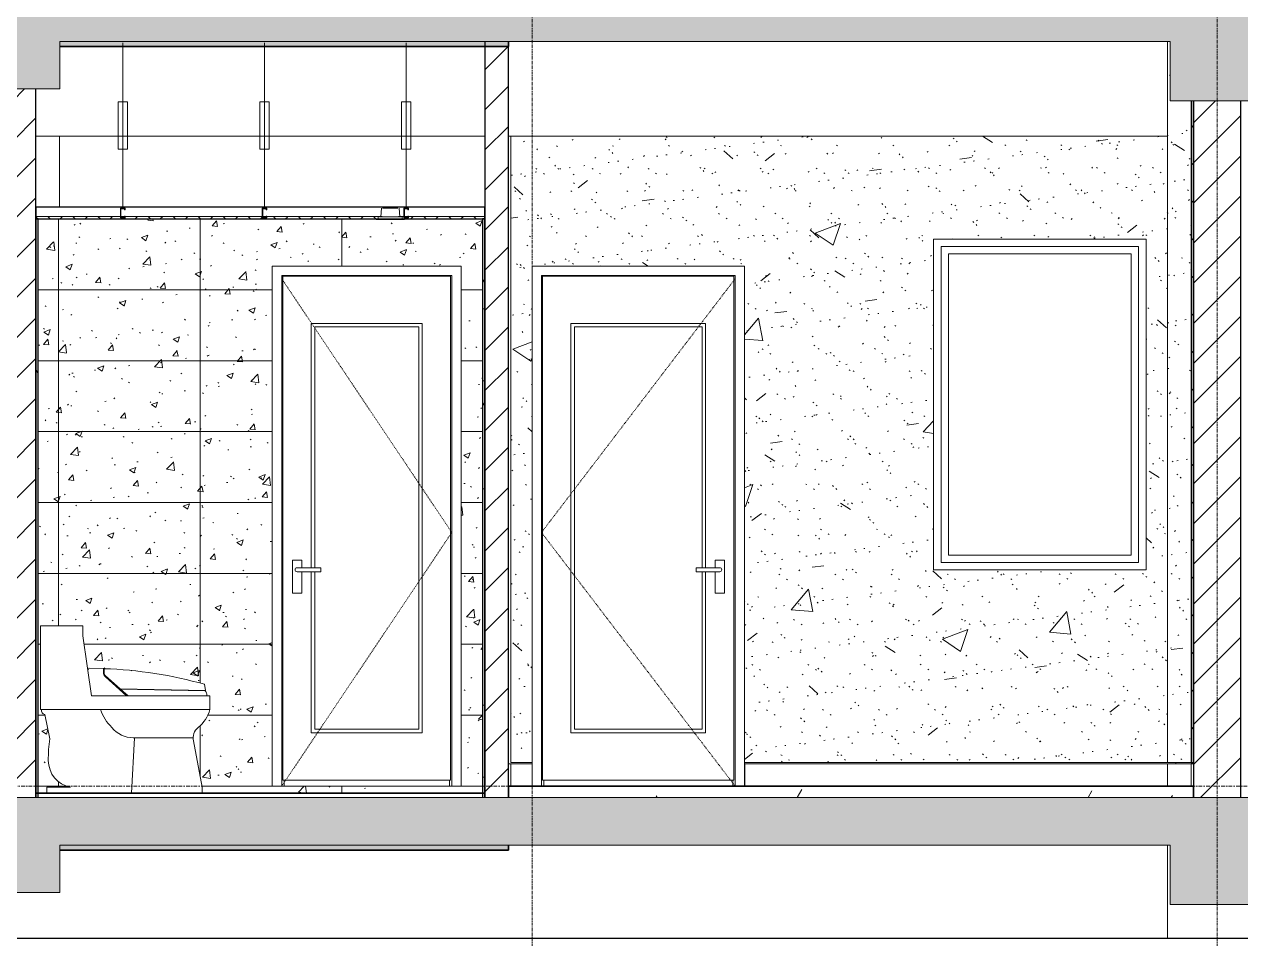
# Model space of a CAD drawing. Header units: millimetres. Extents: x -92143 to -2058, y -8802 to 35300.
# Drawn here: x -30586 to -25437, y 1555 to 5423 of the extents above; entities that cross this region are included whole.
import ezdxf

# ---------------------------------------------------------------- set-up
doc = ezdxf.new("R2010")
doc.units = ezdxf.units.MM
for name, pattern in [('Centre', [31.75, 6.35, -4.7625, 15.875, -4.7625]), ('Dash', [6.35, 3.175, -3.175]), ('Grid Line', [22.225, 12.7, -3.175, 3.175, -3.175])]:
    doc.linetypes.add(name, pattern=pattern)
for name, color, linetype, lineweight in [('0-1', 7, 'Continuous', 5), ('A-CLNG-1', 250, 'Continuous', 25), ('A-CLNG-2', 7, 'Continuous', 9), ('A-CLNG-3', 13, 'Continuous', 25), ('A-CLNG-PATT-1', 9, 'Continuous', 9), ('A-DETL-GENF', 92, 'Continuous', 9), ('A-DETL-GENF-1', 7, 'Continuous', 9), ('A-DETL-GENF-HDLN-1', 7, 'Dash', 9), ('A-DETL-THIN', 151, 'Continuous', 9), ('A-DOOR', 31, 'Continuous', 9), ('A-DOOR-1', 7, 'Continuous', 9), ('A-FLOR-1', 10, 'Continuous', 35), ('A-FLOR-HRAL', 11, 'Continuous', 9), ('A-FLOR-HRAL-1', 253, 'Continuous', 18), ('A-FLOR-HRAL-2', 9, 'Continuous', 9), ('A-FLOR-LEVL-2', 51, 'Centre', 9), ('A-FLOR-PATT-1', 7, 'Continuous', 9), ('A-FLOR-PATT-2', 67, 'Continuous', 9), ('A-GLAZ', 151, 'Continuous', 9), ('A-GLAZ-1', 7, 'Continuous', 9), ('A-WALL', 113, 'Continuous', 9), ('A-WALL-1', 7, 'Continuous', 9), ('A-WALL-2', 250, 'Continuous', 25), ('A-WALL-3', 113, 'Continuous', 25), ('A-WALL-PATT-1', 7, 'Continuous', 9), ('A-WALL-PATT-2', 9, 'Continuous', 9), ('A-WALL-PATT-4', 111, 'Continuous', 9), ('E-LITE-EQPM', 33, 'Continuous', 9), ('E-LITE-EQPM-1', 7, 'Continuous', 9), ('I-WALL-1', 250, 'Continuous', 25), ('I-WALL-2', 7, 'Continuous', 9), ('P-SANR-FIXT', 6, 'Continuous', 9), ('P-SANR-FIXT-1', 7, 'Continuous', 9), ('S-BEAM-2', 7, 'Continuous', 9), ('S-COLS-1', 7, 'Continuous', 9), ('S-GRID-1', 1, 'Grid Line', 9)]:
    doc.layers.add(name, color=color, linetype=linetype, lineweight=lineweight)
pattern_1 = [(45, (-51987.05, 14125), (-84.8528, 84.8528), [])]
pattern_2 = [(0, (-51987.05, 14125), (609.6, 152.4), [50.292, -406.908, 50.292, -406.908, -2438.4]), (0, (-51987.05, 14125), (609.6, 152.4), [-914.4, 50.292, -864.108, 50.292, -406.908, -1066.8]), (0, (-51987.05, 14125), (609.6, 152.4), [-2286, 50.292, -254.508, 50.292, -711.708]), (120, (-51758.45, 14201.2), (-436.7823, 451.7291), [50.292, -406.908, 50.292, -2845.308]), (120, (-51758.45, 14201.2), (-436.7823, 451.7291), [-507.492, -406.908, 50.292, -864.108, -1524]), (120, (-51758.45, 14201.2), (-436.7823, 451.7291), [-1828.8, 50.292, -406.908, 50.292, -1016.508]), (120, (-51758.45, 14201.2), (-436.7823, 451.7291), [-2336.292, -254.508, 50.292, -711.708]), (240, (-51682.25, 14506), (-172.8177, -604.1291), [50.292, -406.908, 50.292, -406.908, -2438.4]), (240, (-51682.25, 14506), (-172.8177, -604.1291), [-914.4, 50.292, -864.108, 50.292, -406.908, -1066.8]), (240, (-51682.25, 14506), (-172.8177, -604.1291), [-2286, 50.292, -254.508, 50.292, -711.708])]
pattern_3 = [(50, (-51987.05, 14125), (1093.104, -95.634), [114.3, -1257.3]), (355, (-51987, 14125), (-211.457, 1146.34), [91.44, -1005.84]), (100.451, (-51896, 14117), (881.656, 1050.7), [97.14, -1068.54]), (46.184, (-51987, 14429.8), (1626.475, -252.257), [171.45, -1885.95]), (96.636, (-51851.5, 14408.8), (1424.42, 1484.565), [145.71, -1602.81]), (351.184, (-51987, 14429.8), (1424.43, 1484.55), [137.16, -1508.76]), (21, (-51834.65, 14353.6), (909.686, -613.59), [114.3, -1257.3]), (326, (-51834.7, 14353.6), (370.812, 1105.13), [91.44, -1005.84]), (71.451, (-51758.8, 14302.5), (1280.503, 491.528), [97.14, -1068.54]), (37.5, (-51987.05, 14125), (18.5313, 507.3303), [50.292, -943.356, 50.292, -970.788, -1009.65]), (37.5, (-51987.05, 14125), (18.5313, 507.3303), [-2014.728, 50.292, -959.358]), (7.5, (-51987.05, 14125), (400.918, 601.084), [50.292, -531.876, 50.292, -920.496, -384.81]), (7.5, (-51987.05, 14125), (400.918, 601.084), [-1552.956, 50.292, -334.518]), (327.5, (-52326.9, 14125), (813.545, -34.3737), [50.292, -330.708, 50.292, -1138.428, -1577.34]), (327.5, (-52326.9, 14125), (813.545, -34.3737), [-1569.72, 50.292, -1527.048]), (317.5, (-52479.3, 14125), (888.775, 152.56), [50.292, -445.008, 50.292, -739.14, -1120.14]), (317.5, (-52479.3, 14125), (888.775, 152.56), [-1284.732, 50.292, -1069.848])]
pattern_4 = [(37.5, (-51987.05, 14125), (-4.79953, 146.8239), [5.029, -110.795, 5.029, -124.511, -123.825]), (37.5, (-51987.05, 14125), (-4.79953, 146.8239), [-245.364, 5.029, -118.796]), (7.5, (-51987.05, 14125), (134.8574, 215.0472), [5.029, -57.455, 5.029, -99.365, -40.005]), (7.5, (-51987.05, 14125), (134.8574, 215.0472), [-166.878, 5.029, -34.976]), (327.5, (-52080.78, 14125), (237.29776, 0.4316), [5.029, -33.071, 5.029, -132.131, -179.07]), (327.5, (-52080.78, 14125), (237.29776, 0.4316), [-175.26, 5.029, -174.041]), (317.5, (-52080.78, 14125), (229.067, 66.8792), [5.029, -14.021, 5.029, -84.887, -102.87]), (317.5, (-52080.78, 14125), (229.067, 66.8792), [-108.966, 5.029, -97.841])]

# ---------------------------------------------------------------- blocks, each defined once
blk = doc.blocks.new('NCV_TKTC_KET CAU_rvt-1-TKCS_MẶT CẮT E')
at = {"layer": 'A-FLOR-PATT-1'}
h = blk.add_hatch(color=256, dxfattribs=at)
h.paths.add_polyline_path([(-49461.4, 5330), (-48635.6, 5330), (-48635.6, 5350), (-50536.9, 5350), (-50536.9, 5330), (-50078, 5330)])
h.paths.add_polyline_path([(-20336.9, 5330), (-20336.9, 5350), (-22235.3, 5350), (-22235.3, 5330), (-20484.2, 5330)])
h.paths.add_polyline_path([(-73236.9, 5330), (-73236.9, 5350), (-75336.9, 5350), (-75336.9, 5330), (-73506.3, 5330)])
h.paths.add_polyline_path([(-66936.9, 5330), (-65032.3, 5330), (-65032.3, 5350), (-66936.9, 5350)])
h.paths.add_polyline_path([(-48433.3, 5330), (-48433.3, 5350), (-48435.6, 5350), (-48435.6, 5330)])
h.paths.add_polyline_path([(-22435.3, 5330), (-22435.3, 5350), (-22438.4, 5350), (-22438.4, 5330)])
h.paths.add_polyline_path([(-28536.9, 5330), (-28536.9, 5350), (-30435.3, 5350), (-30435.3, 5330), (-29115.7, 5330)])
h.paths.add_polyline_path([(-42336.9, 5330), (-40434.4, 5330), (-40434.4, 5350), (-42336.9, 5350)])
h.paths.add_polyline_path([(-58736.9, 5330), (-56833.3, 5330), (-56833.3, 5350), (-58736.9, 5350)])
h.paths.add_polyline_path([(-30638.4, 5330), (-30635.3, 5330), (-30635.3, 5350), (-30638.4, 5350)])
h = blk.add_hatch(color=256, dxfattribs=at)
h.paths.add_polyline_path([(-48435.6, 1930), (-48433.3, 1930), (-48433.3, 1950), (-48435.6, 1950)])
h.paths.add_polyline_path([(-75336.9, 1930), (-73236.9, 1930), (-73236.9, 1950), (-75336.9, 1950)])
h.paths.add_polyline_path([(-20336.9, 1930), (-20336.9, 1950), (-22235.3, 1950), (-22235.3, 1930), (-20484.2, 1930)])
h.paths.add_polyline_path([(-48635.6, 1930), (-48635.6, 1950), (-50536.9, 1950), (-50536.9, 1930), (-48844.9, 1930)])
h.paths.add_polyline_path([(-22438.4, 1930), (-22435.3, 1930.3), (-22435.3, 1950), (-22438.4, 1949.9), (-22438.4, 1941.8)])
h.paths.add_polyline_path([(-66936.9, 1930), (-65032.3, 1930), (-65032.3, 1950), (-66936.9, 1950)])
h.paths.add_polyline_path([(-28536.9, 1930), (-28536.9, 1950), (-30435.3, 1950), (-30435.3, 1930), (-29115.7, 1930)])
h.paths.add_polyline_path([(-30635.3, 1930), (-30635.3, 1950), (-30638.4, 1950), (-30638.4, 1930)])
h.paths.add_polyline_path([(-42336.9, 1930), (-40434.4, 1930), (-40434.4, 1950), (-42336.9, 1950)])
h.paths.add_polyline_path([(-58736.9, 1930), (-56833.3, 1930), (-56833.3, 1950), (-58736.9, 1950)])
at = {"layer": 'A-FLOR-1'}
for p, q in [((-30435.3, 5330), (-28536.9, 5330)), ((-28536.9, 5330), (-28536.9, 5350)), ((-30435.3, 1930), (-28536.9, 1930)), ((-28536.9, 1930), (-28536.9, 1950))]:
    blk.add_line(p, q, dxfattribs=at)
at = {"layer": 'S-BEAM-2'}
for p, q in [((-28636.9, 4950), (-30536.9, 4950)), ((-27336.9, 4950), (-28536.9, 4950)), ((-25746.9, 4950), (-27336.9, 4950))]:
    blk.add_line(p, q, dxfattribs=at)
blk = doc.blocks.new('DOOR_CW_01 CANH MO-PANEL KINH - DIW_01-900x2200-CỬA GỖ VÂN LAMINATE-553375-TKCS_MẶT CẮT E')
at = {"layer": 'A-DETL-GENF-HDLN-1'}
for p, q in [((-28396.9, 6673.5), (-27576.9, 7747)), ((-27576.9, 5600), (-28396.9, 6673.5))]:
    blk.add_line(p, q, dxfattribs=at)
at = {"layer": 'A-DOOR-1'}
for p, q in [((-28396.9, 7760), (-28396.9, 5600)), ((-28396.9, 7760), (-27576.9, 7760)), ((-28391.9, 7758), (-28391.9, 5626)), ((-27581.9, 7758), (-28391.9, 7758)), ((-27581.9, 5626), (-27581.9, 7758)), ((-27576.9, 5600), (-27576.9, 7760)), ((-28271.9, 7558), (-27701.9, 7558)), ((-28271.9, 5826), (-28271.9, 7558)), ((-27716.9, 7543), (-28256.9, 7543)), ((-28256.9, 7543), (-28256.9, 5841)), ((-27716.9, 6524.5), (-27716.9, 7543)), ((-27701.9, 7558), (-27701.9, 6524.5)), ((-27661.7, 6556), (-27661.7, 6524.5)), ((-27622.2, 6556), (-27661.7, 6556)), ((-27622.2, 6416), (-27622.2, 6556)), ((-27742.7, 6524.5), (-27716.9, 6524.5)), ((-27742.7, 6507.5), (-27742.7, 6524.5)), ((-27716.9, 6507.5), (-27742.7, 6507.5)), ((-27641.9, 6524.5), (-27716.9, 6524.5)), ((-27716.9, 5841), (-27716.9, 6507.5)), ((-27641.9, 6507.5), (-27716.9, 6507.5)), ((-27701.9, 6507.5), (-27701.9, 5826)), ((-27661.7, 6507.5), (-27661.7, 6416)), ((-27661.7, 6416), (-27622.2, 6416)), ((-27701.9, 5826), (-28271.9, 5826)), ((-28256.9, 5841), (-27716.9, 5841)), ((-28436.9, 5695), (-28436.9, 5700)), ((-27536.9, 5700), (-27536.9, 5600)), ((-28391.9, 5626), (-27581.9, 5626)), ((-28386.9, 5600), (-28386.9, 5626)), ((-27586.9, 5600), (-27586.9, 5626))]:
    blk.add_line(p, q, dxfattribs=at)
for start, end in [(0, 90), (270, 0)]:
    blk.add_arc((-27641.9, 6516), 8.5, start, end, dxfattribs=at)
blk = doc.blocks.new('DOOR_CW_01 CANH MO-PANEL KINH - DIG_02-800x2200-CỬA NHÔM KÍNH-400864-TKCS_MẶT CẮT E')
at = {"layer": 'A-DETL-GENF-HDLN-1'}
for p, q in [((-28776.5, 6673.5), (-29496.5, 7747)), ((-29496.5, 5600), (-28776.5, 6673.5))]:
    blk.add_line(p, q, dxfattribs=at)
at = {"layer": 'A-DOOR-1'}
for p, q in [((-29496.5, 7760), (-29496.5, 5600)), ((-29496.5, 7760), (-28776.5, 7760)), ((-28781.5, 7758), (-29491.5, 7758)), ((-29491.5, 7758), (-29491.5, 5626)), ((-28781.5, 5626), (-28781.5, 7758)), ((-28776.5, 5600), (-28776.5, 7760)), ((-29371.5, 6524.5), (-29371.5, 7558)), ((-29371.5, 7558), (-28901.5, 7558)), ((-29356.5, 7543), (-29356.5, 6524.5)), ((-28916.5, 7543), (-29356.5, 7543)), ((-28916.5, 5841), (-28916.5, 7543)), ((-28901.5, 7558), (-28901.5, 5826)), ((-29411.8, 6556), (-29451.3, 6556)), ((-29451.3, 6556), (-29451.3, 6416)), ((-29411.8, 6524.5), (-29411.8, 6556)), ((-29356.5, 6524.5), (-29431.5, 6524.5)), ((-29356.5, 6507.5), (-29431.5, 6507.5)), ((-29411.8, 6416), (-29411.8, 6507.5)), ((-29371.5, 5826), (-29371.5, 6507.5)), ((-29356.5, 6524.5), (-29330.7, 6524.5)), ((-29356.5, 6507.5), (-29356.5, 5841)), ((-29330.7, 6507.5), (-29356.5, 6507.5)), ((-29330.7, 6524.5), (-29330.7, 6507.5)), ((-29451.3, 6416), (-29411.8, 6416)), ((-28901.5, 5826), (-29371.5, 5826)), ((-29356.5, 5841), (-28916.5, 5841)), ((-29491.5, 5626), (-28781.5, 5626)), ((-29486.5, 5626), (-29486.5, 5600)), ((-28786.5, 5626), (-28786.5, 5600))]:
    blk.add_line(p, q, dxfattribs=at)
for start, end in [(90, 180), (180, 270)]:
    blk.add_arc((-29431.5, 6516), 8.5, start, end, dxfattribs=at)
blk = doc.blocks.new('M_Fixed - 900 x 1400-553070-TKCS_MẶT CẮT E')
at = {"layer": 'A-GLAZ-1'}
for p, q in [((-26704.9, 4483), (-25868.9, 4483)), ((-26704.9, 3147), (-26704.9, 4483)), ((-25868.9, 4483), (-25868.9, 3147)), ((-26673.9, 4452), (-25899.9, 4452)), ((-26673.9, 3178), (-26673.9, 4452)), ((-25899.9, 4452), (-25899.9, 3178)), ((-25868.9, 3147), (-26704.9, 3147)), ((-25899.9, 3178), (-26673.9, 3178))]:
    blk.add_line(p, q, dxfattribs=at)
blk = doc.blocks.new('TOILET - TOILET-V9-TKCS_MẶT CẮT E')
at = {"layer": 'P-SANR-FIXT-1'}
for p, q in [((-30517.2, 2878.8), (-30338.3, 2878.8)), ((-30517.2, 2524.5), (-30517.2, 2878.8)), ((-30338.3, 2878.8), (-30338.3, 2836.1)), ((-30338.3, 2836.1), (-30301.7, 2582.7)), ((-30317.1, 2688.9), (-30313.7, 2698.1)), ((-30301.7, 2582.7), (-30317.1, 2688.9)), ((-30311.6, 2699.4), (-30250.9, 2697.8)), ((-30248.1, 2680.7), (-30248.1, 2697.1)), ((-30181.1, 2611.6), (-30244.4, 2667.8)), ((-30243, 2662.1), (-30153.7, 2582.7)), ((-29822.8, 2631.3), (-29819.2, 2605.3)), ((-30153.7, 2582.7), (-30301.7, 2582.7)), ((-30301.7, 2582.7), (-29800.4, 2582.7)), ((-29819.2, 2605.3), (-30181.1, 2611.6)), ((-30179, 2610), (-29819.9, 2603.7)), ((-30147, 2582.7), (-30179, 2610)), ((-29813.5, 2582.7), (-30147, 2582.7)), ((-29813.5, 2590.7), (-29813.5, 2582.7)), ((-29800.4, 2582.7), (-29800.4, 2524.5)), ((-30514.1, 2524.5), (-30517.2, 2524.5)), ((-29800.4, 2524.5), (-30517.2, 2524.5)), ((-30477.9, 2400.8), (-30499.7, 2503.3)), ((-30132.1, 2170), (-30119.8, 2404.9)), ((-30125, 2404.9), (-29871.4, 2404.9)), ((-29869.9, 2391.5), (-29833.3, 2195.4)), ((-30491, 2195.4), (-30391, 2195.4)), ((-30491, 2170), (-30491, 2195.4)), ((-29833.3, 2195.4), (-29833.3, 2170))]:
    blk.add_line(p, q, dxfattribs=at)
for centre, radius, start, end in [((-30311.7, 2697.2), 2.2, 88.5161, 155.4839), ((-29006, 2708.4), 1244.9, 180.4858, 181.4436), ((-30310.2, 889.5), 1808.7, 74.3662, 88.0305), ((-30223.8, 2680.7), 24.3, 180, 212), ((-30226.7, 2679.8), 24, 186.6549, 227.3451), ((-29845.4, 2583), 32.8, 13.4486, 39.0703), ((-30495.4, 2521.7), 18.9, 171.5586, 257), ((-30070.1, 2594.4), 206.2, 199.8317, 225.1361), ((-29944.9, 2564.8), 150, 309.0587, 344.4161), ((-30125, 2521.3), 116.3, 218.8786, 270), ((-29814.7, 2404.2), 56.7, 129.0587, 192.9413), ((-29921.6, 2314.2), 563, 171.1596, 180.5723), ((-30367.9, 2309.8), 116.7, 180.5723, 258.5666)]:
    blk.add_arc(centre, radius, start, end, dxfattribs=at)
blk = doc.blocks.new('LIC_10-ĐÈN LED DOWNLIGHT ÂM TRẦN_ P_6W_ ÁNH SÁNG 4000K - LIC_10-ĐÈN LED DOWNLIGHT ÂM TRẦN_ P_6W_ ÁNH SÁNG 4000K-806193-TKCS_MẶT CẮT E')
at = {"layer": 'E-LITE-EQPM-1'}
for p, q in [((-29074.4, 8045), (-29077, 8009)), ((-29004.4, 8045), (-29069.4, 8045)), ((-28996.9, 8009), (-28999.4, 8045)), ((-29096.9, 8000), (-29096.9, 7998)), ((-29096.9, 7998), (-29091, 7998)), ((-28976.9, 7998), (-29096.9, 7998)), ((-29093.4, 8000), (-29095.8, 8000)), ((-29076.1, 8000), (-29093.3, 8000)), ((-28982.9, 8000), (-29091, 8000)), ((-29087.9, 8009), (-29087.9, 8000)), ((-29082, 8000), (-29085.5, 8000)), ((-28991, 8009), (-29082.9, 8009)), ((-29081.9, 8002), (-29081.9, 8000)), ((-29078.6, 8000), (-29081.1, 8000)), ((-29000.3, 8000), (-29073.6, 8000)), ((-29053.3, 8000), (-29060.6, 8000)), ((-29013.3, 8000), (-29020.5, 8000)), ((-28980.5, 8000), (-28997.7, 8000)), ((-28992.7, 8000), (-28995.3, 8000)), ((-28991.9, 8000), (-28991.9, 8002)), ((-28988.4, 8000), (-28991.8, 8000)), ((-28985.9, 8000), (-28985.9, 8009)), ((-28982.9, 7998), (-28976.9, 7998)), ((-28978.1, 8000), (-28980.5, 8000)), ((-28976.9, 7998), (-28976.9, 8000))]:
    blk.add_line(p, q, dxfattribs=at)
blk = doc.blocks.new('Railing - Railing-962563-TKCS_MẶT CẮT E')
at = {"layer": 'A-FLOR-HRAL-1'}
for p, q in [((-28526.9, 2295), (-28536.9, 2295)), ((-28536.9, 2295), (-28536.9, 2200)), ((-28526.9, 2200), (-28526.9, 2295)), ((-28536.9, 2200), (-28526.9, 2200))]:
    blk.add_line(p, q, dxfattribs=at)
at = {"layer": 'A-FLOR-HRAL-2'}
for p, q in [((-28526.9, 2295), (-28436.5, 2295)), ((-28436.5, 2295), (-28436.5, 2200))]:
    blk.add_line(p, q, dxfattribs=at)
blk = doc.blocks.new('Railing - Railing-962564-TKCS_MẶT CẮT E')
at = {"layer": 'A-FLOR-HRAL-1'}
for p, q in [((-25636.9, 2295), (-25646.9, 2295)), ((-25646.9, 2295), (-25646.9, 2200)), ((-25636.9, 2200), (-25636.9, 2295)), ((-25646.9, 2200), (-25636.9, 2200))]:
    blk.add_line(p, q, dxfattribs=at)
at = {"layer": 'A-FLOR-HRAL-2'}
for p, q in [((-27536.5, 2295), (-25746.9, 2295)), ((-27536.5, 2200), (-27536.5, 2295)), ((-25746.9, 2295), (-25646.9, 2295)), ((-25746.9, 2295), (-25746.9, 2200))]:
    blk.add_line(p, q, dxfattribs=at)
blk = doc.blocks.new('NCV_TKTC_TANG 1_rvt-1-TKCS_MẶT CẮT E')
at = {"layer": 'A-CLNG-PATT-1'}
h = blk.add_hatch(dxfattribs=at)
h.set_pattern_fill('FP_4', color=256, style=0, pattern_type=2)
h.set_pattern_definition([(45, (-51987.05, 14125), (-53.033, 53.033), []), (135, (-51987.05, 14125), (-53.033, -53.033), [])])
h.paths.add_polyline_path([(-28636.9, 4600), (-28636.9, 4610), (-28959.4, 4610), (-28959.4, 4605), (-28979.4, 4605), (-28979.4, 4610), (-28990.5, 4609), (-28990.5, 4600), (-28807.5, 4600)])
h.paths.add_polyline_path([(-30536.9, 4600), (-29083.4, 4600), (-29082.9, 4609), (-29559.4, 4607.5), (-29559.4, 4605), (-29579.4, 4605), (-29579.4, 4610), (-30159.4, 4610), (-30159.4, 4605), (-30179.4, 4605), (-30179.4, 4610), (-30536.9, 4610)])
h.paths.add_polyline_path([(-29576.9, 4607.5), (-29561.9, 4607.5), (-29561.9, 4610), (-29576.9, 4610)])
h.paths.add_polyline_path([(-28976.9, 4607.5), (-28961.6, 4607.9), (-28961.9, 4610), (-28976.9, 4609)])
h.paths.add_polyline_path([(-30176.9, 4607.5), (-30161.9, 4607.5), (-30161.9, 4610), (-30176.9, 4610)])
at = {"layer": 'A-FLOR-PATT-2'}
h = blk.add_hatch(dxfattribs=at)
h.set_pattern_fill('FP_2', color=256, style=0, pattern_type=2)
h.set_pattern_definition(pattern_2)
h.paths.add_polyline_path([(-27266.1, 2151.9), (-25636.9, 2151.9), (-25636.9, 2200), (-28536.9, 2200), (-28536.9, 2151.9), (-27882.7, 2151.9)])
at = {"layer": 'A-WALL-PATT-1'}
h = blk.add_hatch(dxfattribs=at)
h.set_pattern_fill('FP_5', color=256, style=0, pattern_type=2)
h.set_pattern_definition([(45, (-51987.05, 14125), (-79.5495, 79.5495), [])])
h.paths.add_polyline_path([(-25646.9, 2300), (-25636.9, 2300), (-25636.9, 5100), (-25646.9, 5100), (-25646.9, 2325.3)])
at = {"layer": 'A-WALL-PATT-2'}
h = blk.add_hatch(dxfattribs=at)
h.set_pattern_fill('FP_1', color=256, style=0, pattern_type=2)
h.set_pattern_definition(pattern_1)
h.paths.add_polyline_path([(-28636.9, 2151.9), (-28536.9, 2151.9), (-28536.9, 5350), (-28636.9, 5350), (-28636.9, 2325.3)])
h = blk.add_hatch(dxfattribs=at)
h.set_pattern_fill('FP_7', color=256, style=0, pattern_type=2)
h.set_pattern_definition(pattern_3)
h.paths.add_polyline_path([(-25746.9, 2300), (-25646.9, 2300), (-25646.9, 5100), (-25735.7, 5100), (-25735.7, 5350), (-25746.9, 5349.7), (-25746.9, 2325.3)])
h = blk.add_hatch(dxfattribs=at)
h.set_pattern_fill('FP_6', color=256, style=0, pattern_type=2)
h.set_pattern_definition(pattern_4)
h.paths.add_polyline_path([(-25746.9, 2300), (-25646.9, 2300), (-25646.9, 5100), (-25735.7, 5100), (-25735.7, 5350), (-25746.9, 5349.7), (-25746.9, 2325.3)])
h = blk.add_hatch(dxfattribs=at)
h.set_pattern_fill('FP_1', color=256, style=0, pattern_type=2)
h.set_pattern_definition(pattern_1)
h.paths.add_polyline_path([(-30636.9, 2151.9), (-30536.9, 2151.9), (-30536.9, 5150), (-30635.3, 5150), (-30636.9, 2325.3)])
h = blk.add_hatch(dxfattribs=at)
h.set_pattern_fill('FP_7', color=256, style=0, pattern_type=2)
h.set_pattern_definition(pattern_3)
h.paths.add_polyline_path([(-26033.1, 2300), (-25746.9, 2300), (-25746.9, 4950), (-28526.9, 4950), (-28526.9, 2300), (-28436.9, 2300), (-28436.9, 4400), (-27536.9, 4400), (-27536.9, 2300), (-26649.6, 2300)])
h.paths.add_polyline_path([(-25836.9, 3115), (-26736.9, 3115), (-26736.9, 4515), (-25836.9, 4515)])
h = blk.add_hatch(dxfattribs=at)
h.set_pattern_fill('FP_6', color=256, style=0, pattern_type=2)
h.set_pattern_definition(pattern_4)
h.paths.add_polyline_path([(-26033.1, 2300), (-25746.9, 2300), (-25746.9, 4950), (-28526.9, 4950), (-28526.9, 2300), (-28436.9, 2300), (-28436.9, 4400), (-27536.9, 4400), (-27536.9, 2300), (-26649.6, 2300)])
h.paths.add_polyline_path([(-25836.9, 3115), (-26736.9, 3115), (-26736.9, 4515), (-25836.9, 4515)])
h = blk.add_hatch(dxfattribs=at)
h.set_pattern_fill('FP_2', color=256, style=0, pattern_type=2)
h.set_pattern_definition(pattern_2)
h.paths.add_polyline_path([(-30536.9, 2151.9), (-30526.9, 2151.9), (-30526.9, 4600), (-30536.9, 4600), (-30536.9, 2325.3)])
h = blk.add_hatch(dxfattribs=at)
h.set_pattern_fill('FP_18', color=256, style=0, pattern_type=2)
h.set_pattern_definition([(50, (-51987.05, 14125), (273.276, -23.909), [28.575, -314.325]), (355, (-51987.05, 14125), (-52.8646, 286.585), [22.86, -251.46]), (100.451, (-51964.28, 14123), (220.4138, 262.6745), [24.285, -267.135]), (46.184, (-51987.05, 14201.2), (406.6187, -63.0646), [42.862, -471.487]), (96.636, (-51953.17, 14195.94), (356.104, 371.1414), [36.428, -400.703]), (351.184, (-51987.05, 14201.2), (356.1075, 371.138), [34.29, -377.19]), (21, (-51948.95, 14182.15), (227.4212, -153.3982), [28.575, -314.325]), (326, (-51948.95, 14182.15), (92.7027, 276.2822), [22.86, -251.46]), (71.451, (-51930, 14169.37), (320.1254, 122.8816), [24.285, -267.135]), (37.5, (-51987.05, 14125), (4.6325, 126.8326), [5.029, -243.383, 5.029, -250.241, -252.413]), (37.5, (-51987.05, 14125), (4.6325, 126.8326), [-503.682, 5.029, -247.383]), (7.5, (-51987.05, 14125), (100.22916, 150.2711), [5.029, -140.513, 5.029, -237.668, -96.203]), (7.5, (-51987.05, 14125), (100.22916, 150.2711), [-388.239, 5.029, -91.173]), (327.5, (-52072.01, 14125), (203.38684, -8.5935), [5.029, -90.221, 5.029, -292.151, -394.335]), (327.5, (-52072.01, 14125), (203.38684, -8.5935), [-392.43, 5.029, -389.306]), (317.5, (-52110.11, 14125), (222.1944, 38.1398), [5.029, -118.796, 5.029, -192.329, -280.035]), (317.5, (-52110.11, 14125), (222.1944, 38.1398), [-321.183, 5.029, -275.006])])
h.paths.add_polyline_path([(-29732.3, 2170), (-28646.9, 2170), (-28646.9, 4600), (-28982.9, 4600), (-28982.9, 4598), (-29091, 4598), (-29091, 4600), (-30526.9, 4600), (-30526.9, 2170), (-30491, 2170), (-30491, 2195.4), (-30391, 2195.4), (-30416.1, 2203.5), (-30438.8, 2217.1), (-30457.8, 2235.4), (-30472.2, 2257.6), (-30481.3, 2282.4), (-30484.5, 2308.6), (-30483.1, 2354.8), (-30477.9, 2400.8), (-30499.7, 2503.3), (-30507.9, 2507.6), (-30513.2, 2515.2), (-30514.1, 2524.5), (-30517.2, 2524.5), (-30517.2, 2878.8), (-30338.3, 2878.8), (-30338.3, 2836.1), (-30317.1, 2688.9), (-30311.6, 2699.4), (-30250.9, 2697.8), (-30249.2, 2671.5), (-30243, 2662.1), (-30153.7, 2582.7), (-30147, 2582.7), (-30179, 2610), (-29819.2, 2602.5), (-29813.5, 2590.7), (-29813.5, 2582.7), (-29800.4, 2582.7), (-29800.4, 2524.5), (-29813.5, 2493), (-29833.3, 2465.4), (-29859.2, 2439.3), (-29865.9, 2428.5), (-29870, 2416.6), (-29871.4, 2404.1), (-29869.9, 2391.5), (-29833.3, 2195.4), (-29833.3, 2170)])
h.paths.add_polyline_path([(-28736.5, 2200), (-29536.5, 2200), (-29536.5, 4400), (-28736.5, 4400), (-28736.5, 2325.3)])
h.paths.add_polyline_path([(-29819.2, 2605.3), (-30181.1, 2611.6), (-30245.2, 2670.4), (-30248.1, 2686.9), (-30246.7, 2697), (-30104.7, 2686.5), (-29962.7, 2664.5), (-29822.8, 2631.3), (-29819.9, 2610.8)])
h = blk.add_hatch(dxfattribs=at)
h.set_pattern_fill('FP_23', color=256, style=0, pattern_type=2)
h.set_pattern_definition([(0, (-28641.94, 2200), (0, 300), []), (90, (-28641.94, 2200), (-600, 4e-14), [])])
h.paths.add_polyline_path([(-29732.3, 2170), (-28646.9, 2170), (-28646.9, 4600), (-28982.9, 4600), (-28982.9, 4598), (-29091, 4598), (-29091, 4600), (-30526.9, 4600), (-30526.9, 2170), (-30491, 2170), (-30491, 2195.4), (-30391, 2195.4), (-30416.1, 2203.5), (-30438.8, 2217.1), (-30457.8, 2235.4), (-30472.2, 2257.6), (-30481.3, 2282.4), (-30484.5, 2308.6), (-30483.1, 2354.8), (-30477.9, 2400.8), (-30499.7, 2503.3), (-30507.9, 2507.6), (-30513.2, 2515.2), (-30514.1, 2524.5), (-30517.2, 2524.5), (-30517.2, 2878.8), (-30338.3, 2878.8), (-30338.3, 2836.1), (-30317.1, 2688.9), (-30311.6, 2699.4), (-30250.9, 2697.8), (-30249.2, 2671.5), (-30243, 2662.1), (-30153.7, 2582.7), (-30147, 2582.7), (-30179, 2610), (-29819.2, 2602.5), (-29813.5, 2590.7), (-29813.5, 2582.7), (-29800.4, 2582.7), (-29800.4, 2524.5), (-29813.5, 2493), (-29833.3, 2465.4), (-29859.2, 2439.3), (-29865.9, 2428.5), (-29870, 2416.6), (-29871.4, 2404.1), (-29869.9, 2391.5), (-29833.3, 2195.4), (-29833.3, 2170)])
h.paths.add_polyline_path([(-28736.5, 2200), (-29536.5, 2200), (-29536.5, 4400), (-28736.5, 4400), (-28736.5, 2325.3)])
h.paths.add_polyline_path([(-29819.2, 2605.3), (-30181.1, 2611.6), (-30245.2, 2670.4), (-30248.1, 2686.9), (-30246.7, 2697), (-30104.7, 2686.5), (-29962.7, 2664.5), (-29822.8, 2631.3), (-29819.9, 2610.8)])
h = blk.add_hatch(dxfattribs=at)
h.set_pattern_fill('FP_2', color=256, style=0, pattern_type=2)
h.set_pattern_definition(pattern_2)
h.paths.add_polyline_path([(-28646.9, 2151.9), (-28636.9, 2151.9), (-28636.9, 4600), (-28646.9, 4600), (-28646.9, 2325.3)])
at = {"layer": 'A-CLNG-1'}
for p, q in [((-28636.9, 4650), (-30536.9, 4650)), ((-30536.9, 4650), (-30536.9, 4600)), ((-28636.9, 4600), (-28636.9, 4650)), ((-30536.9, 4600), (-29091, 4600)), ((-28982.9, 4600), (-28636.9, 4600))]:
    blk.add_line(p, q, dxfattribs=at)
at = {"layer": 'A-CLNG-2'}
for p, q in [((-30179.1, 4610), (-30536.9, 4610)), ((-30160.1, 4610), (-30176.9, 4610)), ((-29579.1, 4610), (-30159.4, 4610)), ((-29560.1, 4610), (-29576.9, 4610)), ((-29071.5, 4610), (-29559.4, 4610)), ((-28979.1, 4610), (-29002.3, 4610)), ((-28961.6, 4610), (-28976.9, 4610)), ((-28636.9, 4610), (-28959.4, 4610))]:
    blk.add_line(p, q, dxfattribs=at)
at = {"layer": 'A-FLOR-1'}
for p, q in [((-28636.9, 2170), (-30536.9, 2170)), ((-30536.9, 2170), (-30536.9, 2151.9)), ((-28636.9, 2151.9), (-28636.9, 2170)), ((-25636.9, 2200), (-28536.9, 2200)), ((-28536.9, 2200), (-28536.9, 2151.9)), ((-25636.9, 2151.9), (-25636.9, 2200))]:
    blk.add_line(p, q, dxfattribs=at)
at = {"layer": 'A-WALL-1'}
for p, q in [((-28436.9, 2295), (-28436.9, 2300)), ((-27536.9, 2300), (-27536.9, 2200)), ((-25711.9, 2295), (-25711.9, 2300))]:
    blk.add_line(p, q, dxfattribs=at)
at = {"layer": 'A-WALL-2'}
for p, q in [((-28636.9, 5350), (-28636.9, 2151.9)), ((-28536.9, 2151.9), (-28536.9, 5350)), ((-30536.9, 2151.9), (-30536.9, 5150))]:
    blk.add_line(p, q, dxfattribs=at)
at = {"layer": 'I-WALL-1'}
for p, q in [((-25646.9, 5100), (-25646.9, 2300)), ((-25636.9, 2300), (-25636.9, 5100)), ((-30536.9, 4600), (-30536.9, 2151.9)), ((-30526.9, 4600), (-30536.9, 4600)), ((-30526.9, 2151.9), (-30526.9, 4600)), ((-28636.9, 4600), (-28646.9, 4600)), ((-28646.9, 4600), (-28646.9, 2151.9)), ((-28636.9, 2151.9), (-28636.9, 4600)), ((-25646.9, 2300), (-25636.9, 2300))]:
    blk.add_line(p, q, dxfattribs=at)
at = {"layer": 'I-WALL-2'}
for p, q in [((-25746.9, 5350.3), (-25746.9, 2300)), ((-28526.9, 4950), (-28526.9, 2300)), ((-26736.9, 3115), (-26736.9, 4515)), ((-26736.9, 4515), (-25836.9, 4515)), ((-25836.9, 4515), (-25836.9, 3115)), ((-29536.5, 2200), (-29536.5, 4400)), ((-29536.5, 4400), (-28736.5, 4400)), ((-28736.5, 4400), (-28736.5, 2200)), ((-28436.9, 2300), (-28436.9, 4400)), ((-28436.9, 4400), (-27536.9, 4400)), ((-27536.9, 4400), (-27536.9, 2300)), ((-25836.9, 3115), (-26736.9, 3115)), ((-28526.9, 2300), (-28436.9, 2300)), ((-27536.9, 2300), (-25746.9, 2300)), ((-25746.9, 2300), (-25646.9, 2300)), ((-28736.5, 2200), (-29536.5, 2200))]:
    blk.add_line(p, q, dxfattribs=at)
at = {"layer": 'S-COLS-1'}
blk.add_line((-30436.9, 4950), (-30436.9, 4650), dxfattribs=at)
at = {"layer": 'A-DOOR'}
for name in ['DOOR_CW_01 CANH MO-PANEL KINH - DIG_02-800x2200-CỬA NHÔM KÍNH-400864-TKCS_MẶT CẮT E', 'DOOR_CW_01 CANH MO-PANEL KINH - DIW_01-900x2200-CỬA GỖ VÂN LAMINATE-553375-TKCS_MẶT CẮT E']:
    blk.add_blockref(name, (0, -3400), dxfattribs=at)
at = {"layer": 'A-FLOR-HRAL'}
for name in ['Railing - Railing-962563-TKCS_MẶT CẮT E', 'Railing - Railing-962564-TKCS_MẶT CẮT E']:
    blk.add_blockref(name, (0, 0), dxfattribs=at)
at = {"layer": 'A-GLAZ'}
blk.add_blockref('M_Fixed - 900 x 1400-553070-TKCS_MẶT CẮT E', (0, 0), dxfattribs=at)
at = {"layer": 'E-LITE-EQPM'}
blk.add_blockref('LIC_10-ĐÈN LED DOWNLIGHT ÂM TRẦN_ P_6W_ ÁNH SÁNG 4000K - LIC_10-ĐÈN LED DOWNLIGHT ÂM TRẦN_ P_6W_ ÁNH SÁNG 4000K-806193-TKCS_MẶT CẮT E', (0, -3400), dxfattribs=at)
at = {"layer": 'P-SANR-FIXT'}
blk.add_blockref('TOILET - TOILET-V9-TKCS_MẶT CẮT E', (0, 0), dxfattribs=at)
blk = doc.blocks.new('Repeating Detail - THANH TREO TRẦN 700-V208-TKCS_MẶT CẮT E')
at = {"layer": 'A-DETL-GENF'}
for points in [[(-66377.4, 28405), (-66357.4, 28405), (-66357.4, 28411), (-66359.9, 28407.5), (-66374.9, 28407.5), (-66374.9, 28442.5), (-66359.9, 28442.5), (-66357.4, 28439), (-66357.4, 28445), (-66377.4, 28445)], [(-65777.4, 28405), (-65757.4, 28405), (-65757.4, 28411), (-65759.9, 28407.5), (-65774.9, 28407.5), (-65774.9, 28442.5), (-65759.9, 28442.5), (-65757.4, 28439), (-65757.4, 28445), (-65777.4, 28445)], [(-65177.4, 28405), (-65157.4, 28405), (-65157.4, 28411), (-65159.9, 28407.5), (-65174.9, 28407.5), (-65174.9, 28442.5), (-65159.9, 28442.5), (-65157.4, 28439), (-65157.4, 28445), (-65177.4, 28445)]]:
    blk.add_hatch(color=256, dxfattribs=at).paths.add_polyline_path(points)
for p, q in [((-66367.4, 28445), (-66367.4, 29145)), ((-65767.4, 28445), (-65767.4, 29145)), ((-65167.4, 28445), (-65167.4, 29145)), ((-66387.4, 28895), (-66347.4, 28895)), ((-66387.4, 28695), (-66387.4, 28895)), ((-66347.4, 28895), (-66347.4, 28695)), ((-65787.4, 28895), (-65747.4, 28895)), ((-65787.4, 28695), (-65787.4, 28895)), ((-65747.4, 28895), (-65747.4, 28695)), ((-65187.4, 28895), (-65147.4, 28895)), ((-65187.4, 28695), (-65187.4, 28895)), ((-65147.4, 28895), (-65147.4, 28695)), ((-66347.4, 28695), (-66387.4, 28695)), ((-65747.4, 28695), (-65787.4, 28695)), ((-65147.4, 28695), (-65187.4, 28695)), ((-66357.4, 28445), (-66377.4, 28445)), ((-66377.4, 28445), (-66377.4, 28405)), ((-66357.4, 28445), (-66377.4, 28445)), ((-66377.4, 28445), (-66377.4, 28405)), ((-66374.9, 28442.5), (-66359.9, 28442.5)), ((-66374.9, 28407.5), (-66374.9, 28442.5)), ((-66374.9, 28407.5), (-66374.9, 28442.5)), ((-66374.9, 28442.5), (-66359.9, 28442.5)), ((-66359.9, 28442.5), (-66359.9, 28439)), ((-66359.9, 28442.5), (-66359.9, 28439)), ((-66359.9, 28439), (-66357.4, 28439)), ((-66359.9, 28439), (-66357.4, 28439)), ((-66357.4, 28439), (-66357.4, 28445)), ((-66357.4, 28439), (-66357.4, 28445)), ((-65757.4, 28445), (-65777.4, 28445)), ((-65777.4, 28445), (-65777.4, 28405)), ((-65757.4, 28445), (-65777.4, 28445)), ((-65777.4, 28445), (-65777.4, 28405)), ((-65774.9, 28442.5), (-65759.9, 28442.5)), ((-65774.9, 28407.5), (-65774.9, 28442.5)), ((-65774.9, 28407.5), (-65774.9, 28442.5)), ((-65774.9, 28442.5), (-65759.9, 28442.5)), ((-65759.9, 28442.5), (-65759.9, 28439)), ((-65759.9, 28442.5), (-65759.9, 28439)), ((-65759.9, 28439), (-65757.4, 28439)), ((-65759.9, 28439), (-65757.4, 28439)), ((-65757.4, 28439), (-65757.4, 28445)), ((-65757.4, 28439), (-65757.4, 28445)), ((-65157.4, 28445), (-65177.4, 28445)), ((-65177.4, 28445), (-65177.4, 28405)), ((-65157.4, 28445), (-65177.4, 28445)), ((-65177.4, 28445), (-65177.4, 28405)), ((-65174.9, 28442.5), (-65159.9, 28442.5)), ((-65174.9, 28407.5), (-65174.9, 28442.5)), ((-65174.9, 28407.5), (-65174.9, 28442.5)), ((-65174.9, 28442.5), (-65159.9, 28442.5)), ((-65159.9, 28442.5), (-65159.9, 28439)), ((-65159.9, 28442.5), (-65159.9, 28439)), ((-65159.9, 28439), (-65157.4, 28439)), ((-65159.9, 28439), (-65157.4, 28439)), ((-65157.4, 28439), (-65157.4, 28445)), ((-65157.4, 28439), (-65157.4, 28445)), ((-66377.4, 28405), (-66357.4, 28405)), ((-66377.4, 28405), (-66357.4, 28405)), ((-66359.9, 28407.5), (-66374.9, 28407.5)), ((-66359.9, 28407.5), (-66374.9, 28407.5)), ((-66357.4, 28411), (-66359.9, 28411)), ((-66359.9, 28411), (-66359.9, 28407.5)), ((-66357.4, 28411), (-66359.9, 28411)), ((-66359.9, 28411), (-66359.9, 28407.5)), ((-66357.4, 28405), (-66357.4, 28411)), ((-66357.4, 28405), (-66357.4, 28411)), ((-65777.4, 28405), (-65757.4, 28405)), ((-65777.4, 28405), (-65757.4, 28405)), ((-65759.9, 28407.5), (-65774.9, 28407.5)), ((-65759.9, 28407.5), (-65774.9, 28407.5)), ((-65757.4, 28411), (-65759.9, 28411)), ((-65759.9, 28411), (-65759.9, 28407.5)), ((-65757.4, 28411), (-65759.9, 28411)), ((-65759.9, 28411), (-65759.9, 28407.5)), ((-65757.4, 28405), (-65757.4, 28411)), ((-65757.4, 28405), (-65757.4, 28411)), ((-65177.4, 28405), (-65157.4, 28405)), ((-65177.4, 28405), (-65157.4, 28405)), ((-65159.9, 28407.5), (-65174.9, 28407.5)), ((-65159.9, 28407.5), (-65174.9, 28407.5)), ((-65157.4, 28411), (-65159.9, 28411)), ((-65159.9, 28411), (-65159.9, 28407.5)), ((-65157.4, 28411), (-65159.9, 28411)), ((-65159.9, 28411), (-65159.9, 28407.5)), ((-65157.4, 28405), (-65157.4, 28411)), ((-65157.4, 28405), (-65157.4, 28411))]:
    blk.add_line(p, q, dxfattribs=at)

msp = doc.modelspace()

# ---------------------------------------------------------------- hatches: boundary and pattern name
at = {"layer": 'A-DETL-GENF-1'}
msp.add_hatch(color=256, dxfattribs=at).paths.add_polyline_path([(-17236.9, 4950), (-17236.9, 5550), (-78233.3, 5550), (-78233.3, 4950), (-77935.7, 4950), (-77935.7, 5350), (-73233.6, 5350), (-73233.6, 5150), (-73033.3, 5150), (-73033.3, 5350), (-70108.5, 5350), (-70108.5, 5100), (-69708.5, 5100), (-69708.5, 5350), (-65032.3, 5350), (-65032.3, 5150), (-64832.3, 5150), (-64832.3, 5350), (-61933.6, 5350), (-61933.6, 5100), (-61533.6, 5100), (-61533.6, 5350), (-56833.3, 5350), (-56833.3, 5150), (-56633.3, 5150), (-56633.3, 5350), (-53733.2, 5350), (-53733.2, 5100), (-53333.2, 5100), (-53333.2, 5350), (-48635.6, 5350), (-48635.6, 5150), (-48435.6, 5150), (-48435.6, 5350), (-45535.3, 5350), (-45535.3, 5100), (-45134.4, 5100), (-45134.4, 5350), (-40434.4, 5350), (-40434.4, 5150), (-40234.4, 5150), (-40234.4, 5350), (-37436.9, 5350), (-37436.9, 5100), (-37037.4, 5100), (-37037.4, 5350), (-33860.3, 5350), (-33860.3, 5100), (-33436.9, 5100), (-33436.9, 5350), (-30635.3, 5350), (-30635.3, 5150), (-30435.3, 5150), (-30435.3, 5350), (-25735.7, 5350), (-25735.7, 5100), (-25335.7, 5100), (-25335.7, 5350), (-22435.3, 5350), (-22435.3, 5150), (-22235.3, 5150), (-22235.3, 5350), (-17535.3, 5350), (-17535.3, 4950)])
h = msp.add_hatch(color=256, dxfattribs=at)
h.paths.add_polyline_path([(-78233.3, 1550), (-77935.7, 1550), (-77935.7, 1950), (-73233.6, 1950), (-73233.6, 1750), (-73033.3, 1750), (-73033.3, 1950), (-70108.5, 1950), (-70108.5, 1700), (-69708.5, 1700), (-69708.5, 1950), (-65032.3, 1950), (-65032.3, 1750), (-64832.3, 1750), (-64832.3, 1950), (-61933.6, 1950), (-61933.6, 1700), (-61533.6, 1700), (-61533.6, 1950), (-56833.3, 1950), (-56833.3, 1750), (-56633.3, 1750), (-56633.3, 1950), (-53733.2, 1950), (-53733.2, 1700), (-53333.2, 1700), (-53333.2, 1950), (-48635.6, 1950), (-48635.6, 1750), (-48435.6, 1750), (-48435.6, 1950), (-45535.3, 1950), (-45535.3, 1700), (-45134.4, 1700), (-45134.4, 1950), (-40434.4, 1950), (-40434.4, 1750), (-40234.4, 1750), (-40234.4, 1950), (-37436.9, 1950), (-37436.9, 1700), (-37037.4, 1700), (-37037.4, 2150), (-78233.3, 2150), (-78233.3, 1716.5)])
h.paths.add_polyline_path([(-17236.9, 1550), (-17236.9, 2151.9), (-33836.9, 2151.9), (-33836.9, 1700), (-33436.9, 1700), (-33436.9, 1950), (-30635.3, 1950), (-30635.3, 1750), (-30435.3, 1750), (-30435.3, 1950), (-25735.7, 1950), (-25735.7, 1700), (-25335.7, 1700), (-25335.7, 1950), (-22435.3, 1950), (-22435.3, 1750), (-22235.3, 1750), (-22235.3, 1950), (-17535.3, 1950), (-17535.3, 1550), (-17401.6, 1550)])
at = {"layer": 'A-WALL-PATT-4'}
h = msp.add_hatch(dxfattribs=at)
h.set_pattern_fill('FP_1', color=256, style=0, pattern_type=2)
h.set_pattern_definition(pattern_1)
h.paths.add_polyline_path([(-25436.9, 2151.9), (-25436.9, 5100), (-25636.9, 5100), (-25636.9, 2151.9)])

# ---------------------------------------------------------------- linework, layer by layer
at = {"layer": 'A-CLNG-3'}
msp.add_line((-17536.9, 1555), (-77935.7, 1555), dxfattribs=at)
at = {"layer": 'A-DETL-THIN'}
for p, q in [((-30435.3, 5150), (-30435.3, 5350)), ((-30435.3, 5350), (-25735.7, 5350)), ((-25735.7, 5350), (-25735.7, 5100)), ((-30635.3, 5150), (-30435.3, 5150)), ((-25735.7, 5100), (-25335.7, 5100)), ((-17236.9, 2151.9), (-33836.9, 2151.9)), ((-30435.3, 1750), (-30435.3, 1950)), ((-30435.3, 1950), (-25735.7, 1950)), ((-25735.7, 1950), (-25735.7, 1700)), ((-30635.3, 1750), (-30435.3, 1750)), ((-25735.7, 1700), (-25335.7, 1700))]:
    msp.add_line(p, q, dxfattribs=at)
at = {"layer": 'A-FLOR-LEVL-2'}
msp.add_line((-92142.8, 2200), (-5549.7, 2200), dxfattribs=at)
at = {"layer": 'A-WALL'}
msp.add_line((-25746.9, 1555), (-25746.9, 1950.3), dxfattribs=at)
at = {"layer": 'A-WALL-3'}
for p, q in [((-25636.9, 5100), (-25636.9, 2151.9)), ((-25436.9, 2151.9), (-25436.9, 5100))]:
    msp.add_line(p, q, dxfattribs=at)
at = {"layer": 'S-GRID-1'}
for p, q in [((-28436.9, -3701.5), (-28436.9, 30542.5)), ((-25536.9, -3701.5), (-25536.9, 30542.5))]:
    msp.add_line(p, q, dxfattribs=at)

# ---------------------------------------------------------------- block references
at = {"layer": '0-1'}
for name in ['NCV_TKTC_KET CAU_rvt-1-TKCS_MẶT CẮT E', 'NCV_TKTC_TANG 1_rvt-1-TKCS_MẶT CẮT E']:
    msp.add_blockref(name, (0, 0), dxfattribs=at)
at = {"layer": 'A-DETL-GENF'}
msp.add_blockref('Repeating Detail - THANH TREO TRẦN 700-V208-TKCS_MẶT CẮT E', (36197.9, -23800), dxfattribs=at)

doc.saveas('drawing.dxf')
